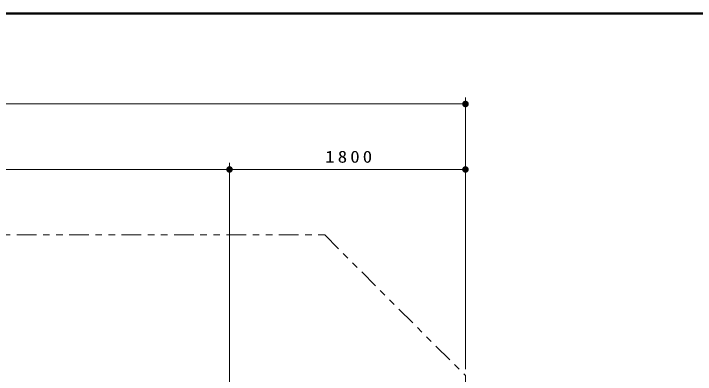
# Model space of a CAD drawing. Units: millimetres on the paper, scale 1:50. Extents: x -365 to 0, y -594 to 257.
# Drawn here: x -235.4 to -131.3, y 201.9 to 257 of the extents above; entities that cross this region are included whole.
import ezdxf

# ---------------------------------------------------------------- set-up
doc = ezdxf.new("R2010")
doc.units = ezdxf.units.MM
doc.linetypes.add('USER3', pattern=[8, 3, -1, 1, -1, 1, -1])
doc.layers.add('LY_1', color=140, linetype='Continuous', lineweight=50)
doc.styles.add('ＭＳ ゴシック', font='')
doc.styles.get('ＭＳ ゴシック').set_extended_font_data('MS Gothic')

# ---------------------------------------------------------------- blocks, each defined once
blk = doc.blocks.new('filled_dot')
at = {"color": 0, "linetype": 'Continuous', "lineweight": -2, "const_width": 1.25}
blk.add_lwpolyline([(-0.625, 0, 1), (0.625, 0, 1)], format="xyb", close=True, dxfattribs=at)

msp = doc.modelspace()

# ---------------------------------------------------------------- linework, layer by layer
at = {"layer": 'LY_1', "color": 7}
msp.add_line((0, 257), (-365, 257), dxfattribs=at)
at = {"layer": 'LY_1', "color": 7, "lineweight": 13}
for p, q in [((-166.415, 232.196), (-166.415, 244.196)), ((-326.995, 243.196), (-166.415, 243.196)), ((-202.415, 186.996), (-202.415, 234.196)), ((-166.415, 202.715), (-166.415, 234.196)), ((-286.995, 233.196), (-202.415, 233.196)), ((-202.415, 233.196), (-166.415, 233.196))]:
    msp.add_line(p, q, dxfattribs=at)
at = {"layer": 'LY_1', "color": 7, "linetype": 'USER3', "lineweight": 13}
msp.add_lwpolyline([(-166.415, 156.026), (-188.335, 134.106), (-210.345, 134.106), (-224.227, 120.224), (-258.004, 120.224), (-274.376, 136.596), (-301.673, 136.596), (-326.995, 161.919), (-326.995, 195.073), (-298.873, 223.196), (-187.897, 223.196), (-166.415, 201.715)], close=True, dxfattribs=at)

# ---------------------------------------------------------------- block references
at = {"layer": 'LY_1', "color": 7, "lineweight": 13, "xscale": 0.4, "yscale": 0.4, "rotation": 180}
for p in [(-166.415, 243.196), (-202.415, 233.196), (-166.415, 233.196)]:
    msp.add_blockref('filled_dot', p, dxfattribs=at)
at = {"layer": 'LY_1', "color": 7, "lineweight": 13, "xscale": 0.4, "yscale": 0.4}
msp.add_blockref('filled_dot', (-202.415, 233.196), dxfattribs=at)

# ---------------------------------------------------------------- texts
at = {"layer": 'LY_1', "color": 7, "insert": (-183.994, 234.196), "char_height": 1.833, "attachment_point": 8, "style": 'ＭＳ ゴシック'}
msp.add_mtext('\\T1.33;\\W1.15;1800', dxfattribs=at)

doc.saveas('drawing.dxf')
